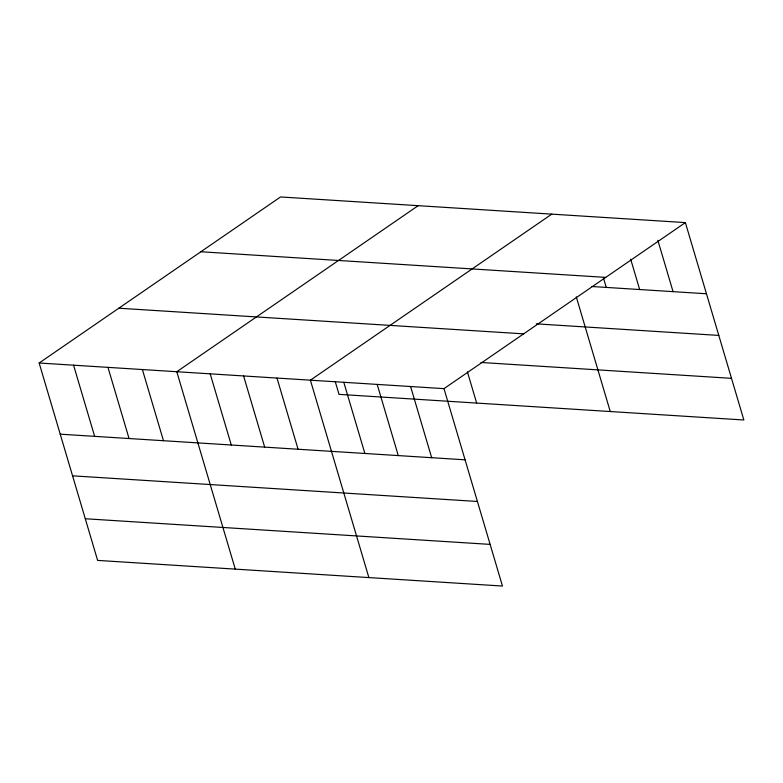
<?xml version="1.0" encoding="UTF-8"?>
<svg xmlns="http://www.w3.org/2000/svg" width="783" height="783" viewBox="0 0 783 783"><rect width="100%" height="100%" fill="white"/><g stroke="black" fill="none" stroke-linecap="round" stroke-linejoin="round"><path stroke-width="1.17" d="M39.15 363.009L443.99 388.642L502.461 586.046L97.621 560.403L39.15 363.009L280.539 196.954L685.379 222.597L743.85 419.991L339.01 394.358L335.241 381.624M418.181 205.675L176.792 371.719L235.272 569.124M551.78 214.131L310.391 380.186L368.871 577.58M443.99 388.642L685.379 222.597M200.879 251.754L605.719 277.388M591.948 286.509L706.462 293.762M536.296 323.859L718.794 335.418M118.81 308.208L523.651 333.852M481.016 362.47L731.508 378.336M60.232 434.174L465.073 459.817M72.574 475.829L477.415 501.472M85.288 518.747L490.129 544.391M657.857 240.312L673.057 291.648M630.677 259.202L639.662 289.534M603.497 278.082L606.257 287.42M576.288 296.874L610.251 411.535M467.402 371.827L476.651 403.069M410.595 386.528L431.678 457.703M377.191 384.414L398.273 455.589M343.796 382.3L364.878 453.474M276.996 378.072L298.078 449.246M243.591 375.957L264.674 447.122M210.196 373.843L231.279 445.008M142.389 369.547L163.471 440.712M107.976 367.364L129.058 438.539M73.563 365.181L94.645 436.356"/></g></svg>
